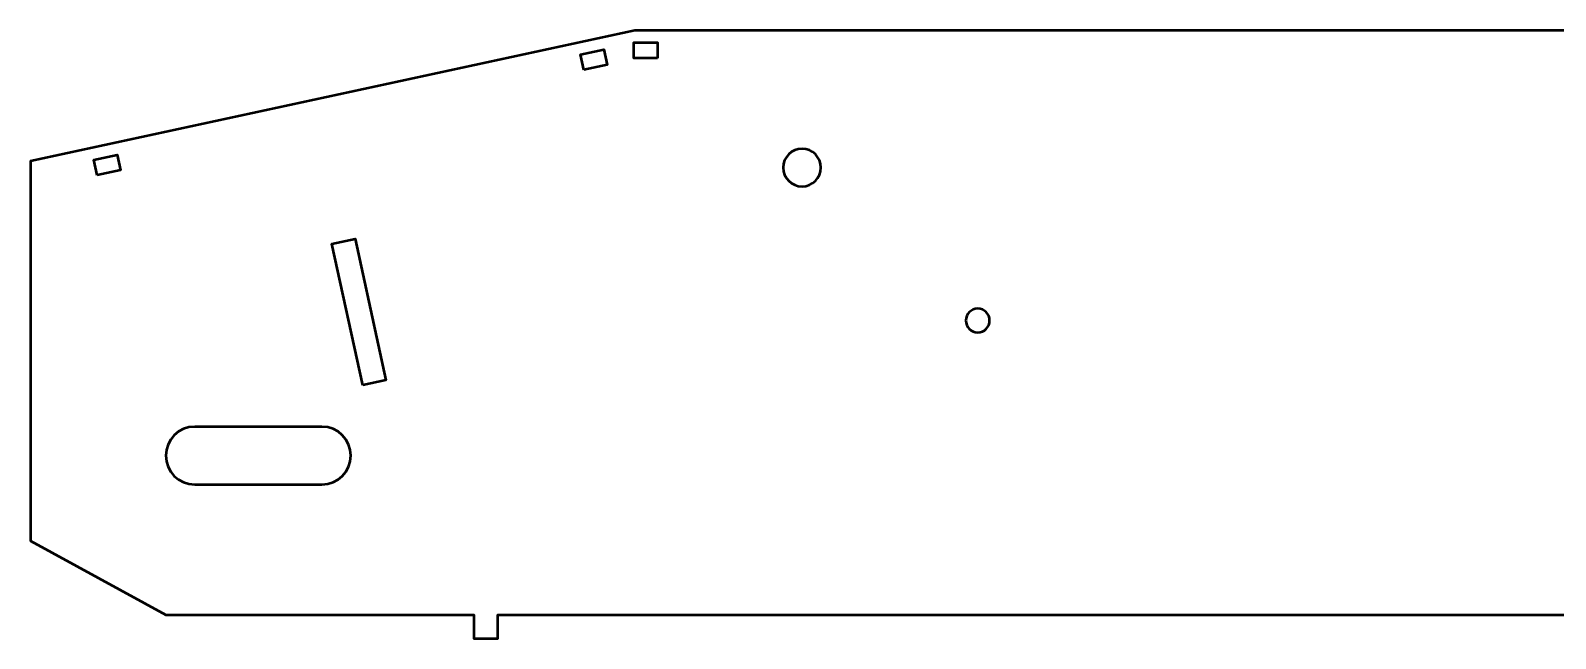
# Model space of a CAD drawing. Header units: inches. Extents: x 1117 to 1992, y -2324 to -585.
# Drawn here: x 1545.1 to 1737.3, y -1934.1 to -1857.5 of the extents above; entities that cross this region are included whole.
import ezdxf

# ---------------------------------------------------------------- set-up
doc = ezdxf.new("R2010")
doc.units = ezdxf.units.IN
doc.header["$MEASUREMENT"] = 0
doc.layers.add('Layer 1', color=7, linetype='Continuous')

msp = doc.modelspace()

# ---------------------------------------------------------------- linework, layer by layer
at = {"layer": 'Layer 1', "color": 18, "lineweight": 50, "true_color": 0x010101}
for points in [[(1866.72, -1873.89), (1830.13, -1857.52), (1621.26, -1857.51), (1545.09, -1874), (1545.09, -1921.83), (1562.14, -1931.14), (1600.99, -1931.14), (1600.99, -1934.14), (1603.99, -1934.14), (1603.99, -1931.14), (1808.27, -1931.14), (1808.27, -1934.14), (1811.27, -1934.14), (1811.27, -1931.14), (1851.83, -1931.14), (1879.3, -1888.11), (1866.72, -1873.89)], [(1614.85, -1862.48), (1614.43, -1860.52), (1617.36, -1859.89), (1617.79, -1861.85), (1614.85, -1862.48)], [(1624.12, -1861), (1621.12, -1861), (1621.12, -1859.01), (1624.12, -1859.01), (1624.12, -1861)], [(1553.5, -1875.73), (1553.09, -1873.8), (1556.02, -1873.17), (1556.44, -1875.1), (1553.5, -1875.73)], [(1586.97, -1902.21), (1583.09, -1884.42), (1586, -1883.79), (1589.88, -1901.58), (1586.97, -1902.21)]]:
    msp.add_lwpolyline(points, dxfattribs=at)
for points, knots in [([(1642.34, -1877.17), (1641.02, -1877.17), (1639.96, -1876.11), (1639.96, -1874.79), (1639.96, -1873.48), (1641.02, -1872.42), (1642.34, -1872.42), (1643.65, -1872.42), (1644.71, -1873.48), (1644.71, -1874.79), (1644.71, -1876.11), (1643.65, -1877.17), (1642.34, -1877.17)], [0, 0, 0, 0, 1, 1, 1, 2, 2, 2, 3, 3, 3, 4, 4, 4, 4]), ([(1664.48, -1895.57), (1663.65, -1895.57), (1662.98, -1894.9), (1662.98, -1894.07), (1662.98, -1893.24), (1663.65, -1892.57), (1664.48, -1892.57), (1665.31, -1892.57), (1665.98, -1893.24), (1665.98, -1894.07), (1665.98, -1894.9), (1665.31, -1895.57), (1664.48, -1895.57)], [0, 0, 0, 0, 1, 1, 1, 2, 2, 2, 3, 3, 3, 4, 4, 4, 4]), ([(1581.82, -1914.73), (1581.82, -1914.73), (1565.79, -1914.73), (1565.79, -1914.73), (1563.78, -1914.73), (1562.15, -1913.1), (1562.15, -1911.09), (1562.15, -1909.08), (1563.78, -1907.45), (1565.79, -1907.45), (1565.79, -1907.45), (1581.82, -1907.45), (1581.82, -1907.45), (1583.83, -1907.45), (1585.46, -1909.08), (1585.46, -1911.09), (1585.46, -1913.1), (1583.83, -1914.73), (1581.82, -1914.73)], [0, 0, 0, 0, 1, 1, 1, 2, 2, 2, 3, 3, 3, 4, 4, 4, 5, 5, 5, 6, 6, 6, 6])]:
    msp.add_open_spline(points, degree=3, knots=knots, dxfattribs=at)

doc.saveas('drawing.dxf')
